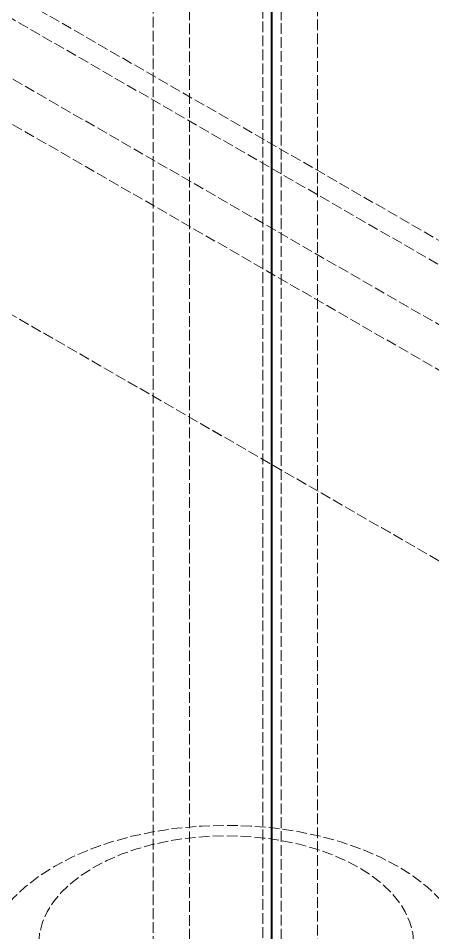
# Model space of a CAD drawing. Header units: millimetres. Extents: x 0 to 2378, y 0 to 1682.
# Drawn here: x 2215.71 to 2228.53, y 1382.81 to 1411.09 of the extents above; entities that cross this region are included whole.
import ezdxf

# ---------------------------------------------------------------- set-up
doc = ezdxf.new("R2010")
doc.units = ezdxf.units.MM
doc.header["$LTSCALE"] = 2
doc.linetypes.add('DASHED', pattern=[0.2067, 0.1654, -0.0413])
doc.layers.add('가려진 것(ISO)', color=2, linetype='DASHED', lineweight=18, true_color=0xffff00)
doc.layers.add('가시적인 것(ISO)', color=3, linetype='Continuous', lineweight=40, true_color=0x00ff00)

msp = doc.modelspace()

# ---------------------------------------------------------------- linework, layer by layer
at = {"layer": '가려진 것(ISO)'}
for p, q in [((2224.9653, 1465.3366), (2224.9653, 1355.7853)), ((2221.0055, 1463.0563), (2221.0055, 1353.505)), ((2223.8339, 1463.0626), (2223.8339, 1350.2411)), ((2223.2682, 1349.9153), (2223.2682, 1462.7368)), ((2219.8741, 1462.4022), (2219.8741, 1354.159)), ((2163.6733, 1441.6802), (2260.5186, 1385.9107)), ((2261.1692, 1384.7839), (2163.0227, 1441.3027)), ((2161.4105, 1440.3772), (2258.2559, 1384.6076)), ((2152.2747, 1438.3355), (2271.9172, 1369.438)), ((2164.0127, 1437.475), (2258.3407, 1383.1551)), ((2184.3774, 1419.8463), (2240.9459, 1387.2706))]:
    msp.add_line(p, q, dxfattribs=at)
for centre, major_axis in [((2222.1369, 1381.8142), (-7.5, 0)), ((2222.1369, 1382.4683), (-5.8, 0))]:
    msp.add_ellipse(centre, major_axis=major_axis, ratio=0.5758617, dxfattribs=at)
at = {"layer": '가시적인 것(ISO)'}
msp.add_line((2223.5511, 1340.2803), (2223.5511, 1466.1825), dxfattribs=at)

doc.saveas('drawing.dxf')
